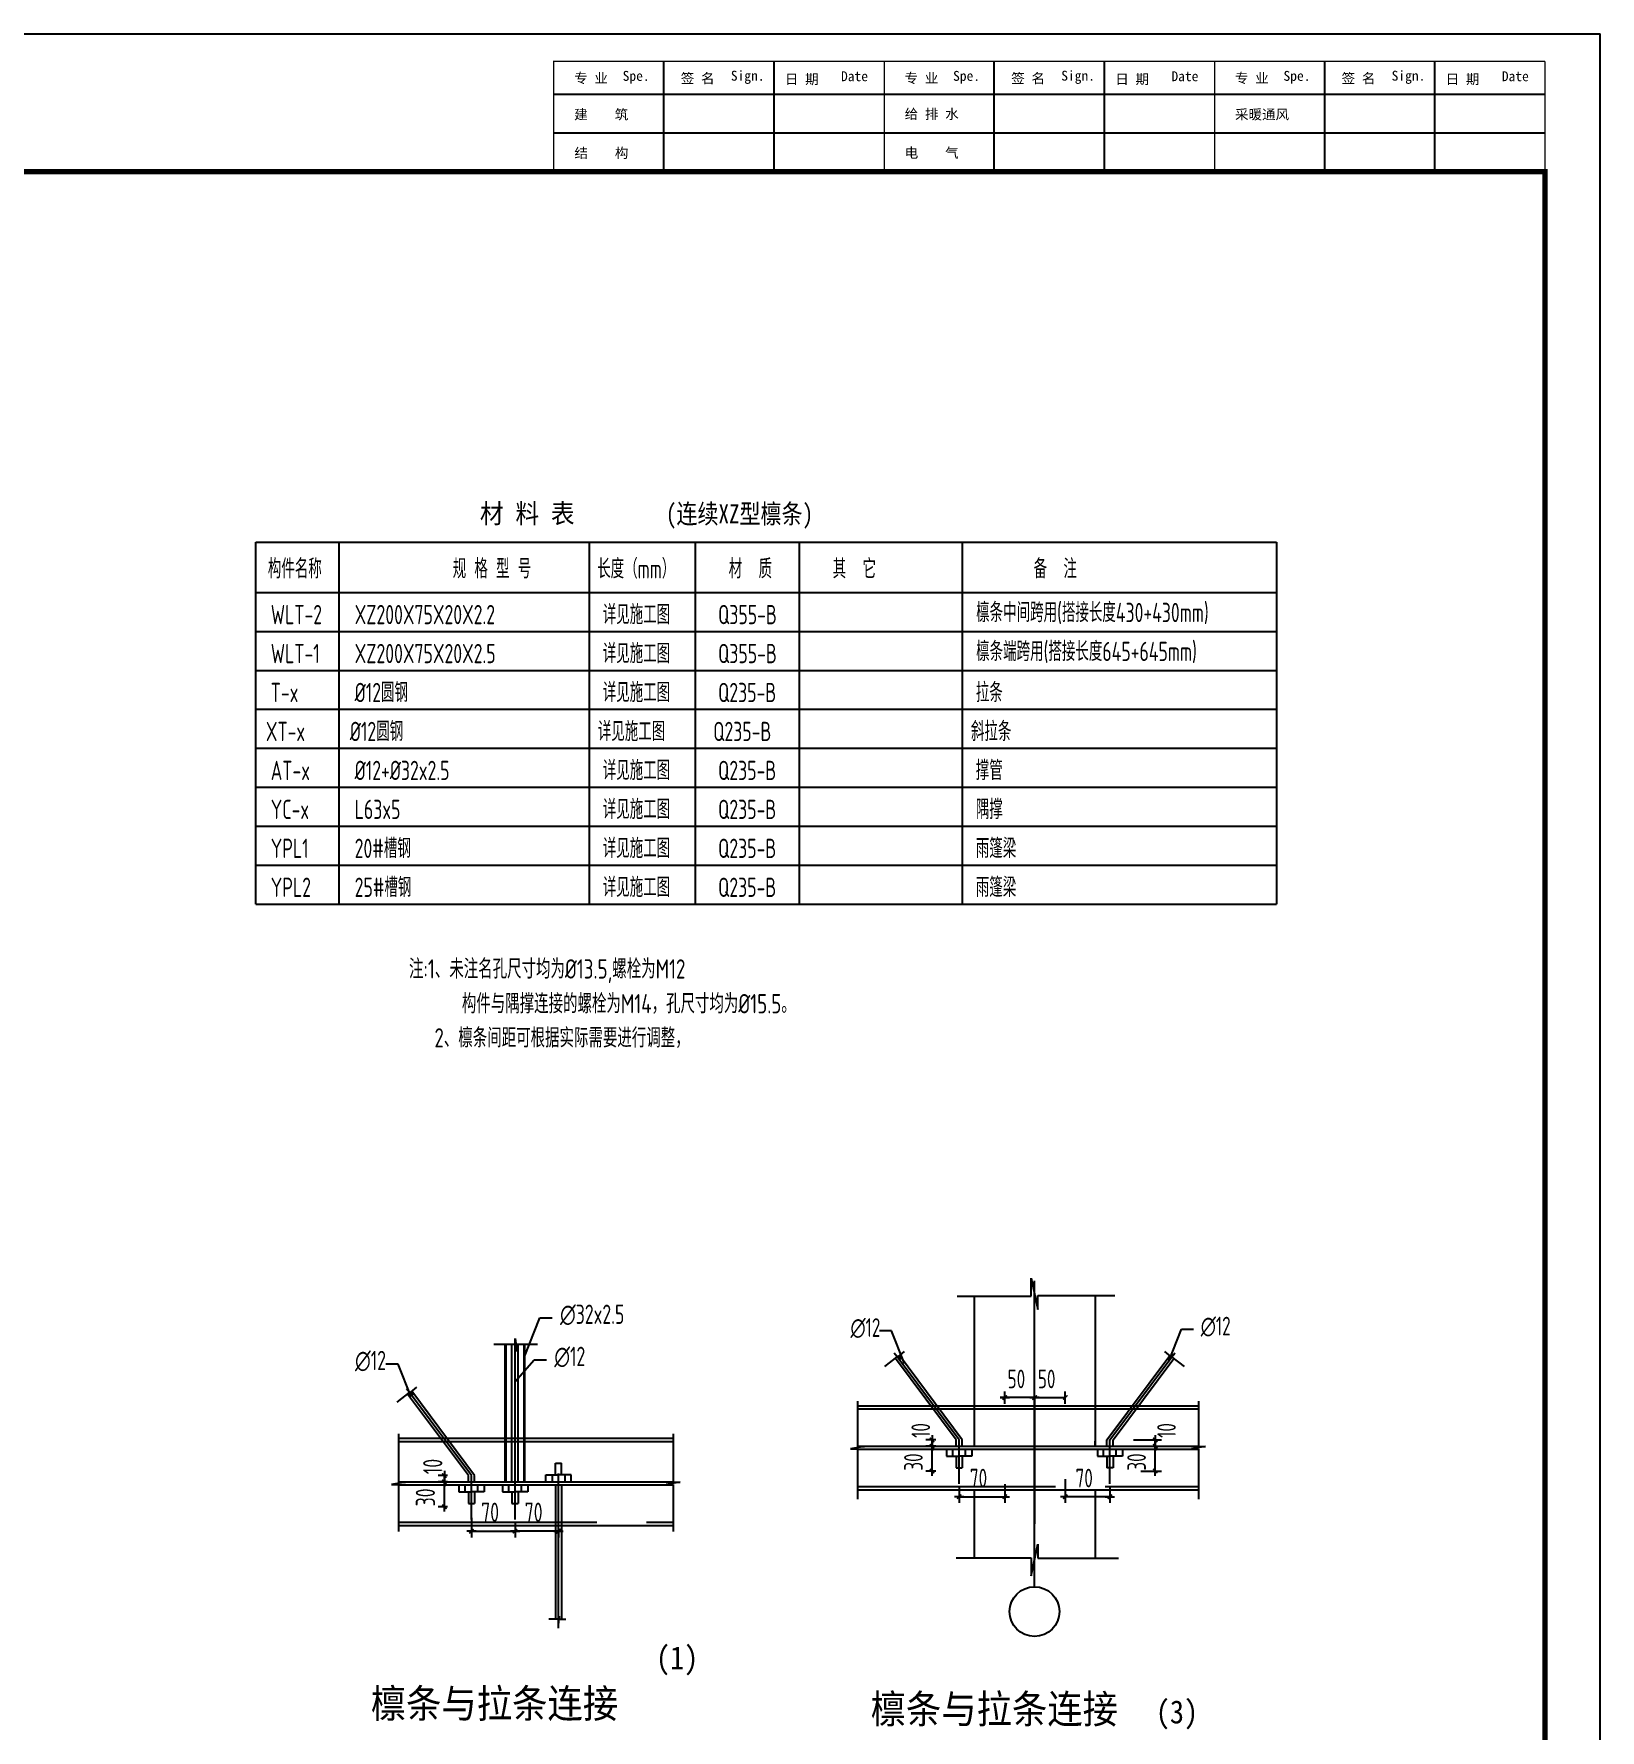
# Model space of a CAD drawing. Extents: x 899043 to 2598688, y -137197 to 211789.
# Drawn here: x 1583133 to 1625793, y 136138 to 182335 of the extents above; entities that cross this region are included whole.
import ezdxf

# ---------------------------------------------------------------- set-up
doc = ezdxf.new("R2010")
doc.units = 0
doc.header["$LTSCALE"] = 1500
doc.header["$MEASUREMENT"] = 0
doc.linetypes.add('ACAD_ISO02W100', pattern=[15, 12, -3])
doc.linetypes.add('CONTINOUS', pattern=[0])
for name, color, linetype in [('00-tk', 151, 'Continuous'), ('AXIS', 3, 'Continuous'), ('PUB_DIM', 3, 'Continuous'), ('PUB_TEXT', 7, 'Continuous'), ('图框', 4, 'Continuous'), ('文字', 7, 'Continuous')]:
    doc.layers.add(name, color=color, linetype=linetype)
doc.layers.add('钢板标注', color=9, linetype='Continuous', lineweight=18)
doc.styles.add('-黑体', font='simhei.ttf', dxfattribs={"width": 0.8})
doc.styles.add('DS6HT', font='simhei.ttf', dxfattribs={"width": 0.8})
doc.styles.add('TSSD_Norm', font='Tssdeng.shx', dxfattribs={"bigfont": 'hztxt.shx'})

# ---------------------------------------------------------------- blocks, each defined once
blk = doc.blocks.new('会签')
at = {"layer": '00-tk'}
for p, q in [((-1400, 24000), (-1400, 6000)), ((-700, 24000), (-700, 6000)), ((0, 22000), (-2000, 22000)), ((0, 20000), (-2000, 20000)), ((0, 16000), (-2000, 16000)), ((0, 14000), (-2000, 14000)), ((0, 10000), (-2000, 10000)), ((0, 8000), (-2000, 8000))]:
    blk.add_line(p, q, dxfattribs=at)
at = {"layer": '00-tk', "const_width": 24.7}
for points in [[(0, 6000), (-2000, 6000), (-2000, 24000)], [(0, 24000), (-2000, 24000)], [(0, 18000), (-2000, 18000)], [(0, 12000), (-2000, 12000)]]:
    blk.add_lwpolyline(points, dxfattribs=at)
at = {"layer": '00-tk', "style": 'DS6HT'}
for s, p in [('Date', (-1642, 23216)), ('日 期', (-1589, 22196)), ('Sign.', (-1651, 21215)), ('签 名', (-1603, 20306)), ('Spe.', (-1648, 19251)), ('采暖通风', (-948, 18370)), ('专 业', (-1608, 18369)), ('Date', (-1642, 17216)), ('日 期', (-1589, 16196)), ('Sign.', (-1651, 15215)), ('签 名', (-1603, 14306)), ('Spe.', (-1648, 13251)), ('给 排 水', (-956, 12372)), ('电    气', (-251, 12372)), ('专 业', (-1608, 12369)), ('Date', (-1642, 11216)), ('日 期', (-1589, 10196)), ('Sign.', (-1651, 9215)), ('签 名', (-1603, 8306)), ('Spe.', (-1648, 7251)), ('建    筑', (-948, 6372)), ('结    构', (-248, 6374)), ('专 业', (-1608, 6369))]:
    blk.add_text(s, height=180, rotation=90, dxfattribs=at).set_placement(p)
blk = doc.blocks.new('A$C16496DF1')
at = {"layer": '00-tk'}
for p, q in [((0, 0), (0, 126150)), ((3750, 1500), (3750, 124650))]:
    blk.add_line(p, q, dxfattribs=at)
at = {"layer": '00-tk', "linetype": 'Continuous'}
blk.add_line((178350, 126150), (0, 126150), dxfattribs=at)
at = {"layer": '00-tk', "const_width": 150}
blk.add_lwpolyline([(3750, 124650), (176850, 124650), (176850, 1500), (3750, 1500)], close=True, dxfattribs=at)
at = {"layer": '00-tk', "xscale": 1.5, "yscale": 1.5, "zscale": 1.5}
blk.add_blockref('会签', (3750, 88650), dxfattribs=at)

msp = doc.modelspace()

# ---------------------------------------------------------------- linework, layer by layer
for p, q in [((1608740.1, 147960.6), (1608740.1, 143871.5)), ((1612038.2, 147975.9), (1612038.2, 143871.5)), ((1595966.6, 142900.2), (1595966.6, 146654.8)), ((1595992, 142900.2), (1595992, 146654.8)), ((1596152.9, 142900.2), (1596152.9, 146654.8)), ((1596322.3, 142900.2), (1596322.3, 146654.8)), ((1596483.2, 142900.2), (1596483.2, 146654.8)), ((1596508.6, 142900.2), (1596508.6, 146654.8)), ((1608251.1, 144040.9), (1606596.8, 146261.5)), ((1608420.5, 144040.9), (1606708.3, 146339.2)), ((1612358.9, 144040.9), (1614071.1, 146339.2)), ((1612528.3, 144040.9), (1614182.6, 146261.5)), ((1594967.3, 143069.6), (1593312.9, 145290.2)), ((1595136.6, 143069.6), (1593424.5, 145367.8)), ((1605563.5, 145094.4), (1605563.5, 143860.5)), ((1609450.8, 145193.8), (1609704.9, 145193.8)), ((1609704.9, 145193.8), (1609450.8, 145193.8)), ((1610516.7, 145193.8), (1610262.7, 145193.8)), ((1610262.7, 145193.8), (1610516.7, 145193.8)), ((1610389.7, 145193.8), (1610389.7, 141754.7)), ((1614853.9, 145094.4), (1614853.9, 143859.3)), ((1605563.5, 144972.5), (1614853.9, 144972.5)), ((1605563.5, 144887.8), (1614853.9, 144887.8)), ((1593067.4, 144207.8), (1593067.4, 142886.7)), ((1600543.7, 144207.8), (1600543.7, 142886.7)), ((1607596.8, 144167.9), (1607596.8, 143913.9)), ((1613676.3, 144167.9), (1613676.3, 143913.9)), ((1593067.4, 144085.8), (1600543.7, 144085.8)), ((1593067.4, 144001.1), (1600543.7, 144001.1)), ((1605754.2, 143860.5), (1605372.7, 143801)), ((1605372.7, 143801), (1605563.5, 143801)), ((1605563.5, 143871.5), (1610474.4, 143871.5)), ((1605563.5, 143860.5), (1605754.2, 143860.5)), ((1605563.5, 143801), (1605563.5, 142430)), ((1605563.5, 143786.8), (1614853.9, 143786.8)), ((1607596.8, 143744.5), (1607596.8, 143998.5)), ((1607596.8, 143998.5), (1607596.8, 143744.5)), ((1608251.1, 143871.5), (1608251.1, 144040.9)), ((1608420.5, 143871.5), (1608420.5, 144040.9)), ((1608680.3, 143786.8), (1608680.3, 143600)), ((1610474.4, 143871.5), (1614853.9, 143871.5)), ((1612038.2, 143871.5), (1612038.2, 144007)), ((1612038.2, 144007), (1612038.2, 143871.5)), ((1612099.1, 143786.8), (1612099.1, 143600)), ((1612271.4, 143600), (1612271.4, 143786.8)), ((1612358.9, 143871.5), (1612358.9, 144040.9)), ((1612528.3, 143871.5), (1612528.3, 144040.9)), ((1612615.9, 143600), (1612615.9, 143786.8)), ((1612788.1, 143786.8), (1612788.1, 143600)), ((1613676.3, 143744.5), (1613676.3, 143998.5)), ((1613676.3, 143998.5), (1613676.3, 143744.5)), ((1615044.6, 143859.3), (1614663.1, 143799.8)), ((1614663.1, 143799.8), (1614853.9, 143799.8)), ((1614853.9, 143859.3), (1615044.6, 143859.3)), ((1614853.9, 143799.8), (1614853.9, 142430)), ((1597338.5, 143087), (1597338.5, 143408.3)), ((1597338.5, 143408.3), (1597507.9, 143408.3)), ((1597507.9, 143087), (1597507.9, 143408.3)), ((1607596.8, 143067), (1607596.8, 143321)), ((1608680.3, 143600), (1608335.8, 143600)), ((1612099.1, 143600), (1612443.6, 143600)), ((1612358.9, 143600), (1612358.9, 143278.7)), ((1612528.3, 143278.7), (1612358.9, 143278.7)), ((1612788.1, 143600), (1612443.6, 143600)), ((1612528.3, 143600), (1612528.3, 143278.7)), ((1613676.3, 143067), (1613676.3, 143321)), ((1593258.1, 142886.7), (1592876.6, 142827.2)), ((1592876.6, 142827.2), (1593067.4, 142827.2)), ((1593067.4, 142900.2), (1600543.7, 142900.2)), ((1593067.4, 142886.7), (1593258.1, 142886.7)), ((1593067.4, 142827.2), (1593067.4, 141543.4)), ((1593067.4, 142815.5), (1600543.7, 142815.5)), ((1594313, 143196.6), (1594313, 142942.6)), ((1594313, 142773.2), (1594313, 143027.2)), ((1594313, 143027.2), (1594313, 142773.2)), ((1594707.5, 142815.5), (1594707.5, 142628.7)), ((1594879.7, 142628.7), (1594879.7, 142815.5)), ((1594967.3, 142900.2), (1594967.3, 143069.6)), ((1595136.6, 142900.2), (1595136.6, 143069.6)), ((1595224.2, 142628.7), (1595224.2, 142815.5)), ((1595396.5, 142815.5), (1595396.5, 142628.7)), ((1595893.1, 142815.5), (1595893.1, 142628.7)), ((1596065.3, 142628.7), (1596065.3, 142815.5)), ((1596409.8, 142628.7), (1596409.8, 142815.5)), ((1596582.1, 142815.5), (1596582.1, 142628.7)), ((1597078.7, 143087), (1597423.2, 143087)), ((1597078.7, 142900.2), (1597078.7, 143087)), ((1597251, 143087), (1597251, 142900.2)), ((1597338.5, 142815.5), (1597338.5, 139165.7)), ((1597767.7, 143087), (1597423.2, 143087)), ((1597507.9, 142815.5), (1597507.9, 139163.3)), ((1597595.5, 143087), (1597595.5, 142900.2)), ((1597767.7, 142900.2), (1597767.7, 143087)), ((1600734.4, 142886.7), (1600352.9, 142827.2)), ((1600352.9, 142827.2), (1600543.7, 142827.2)), ((1600543.7, 142886.7), (1600734.4, 142886.7)), ((1600543.7, 142827.2), (1600543.7, 141543.4)), ((1594313, 142095.7), (1594313, 142349.7)), ((1594707.5, 142628.7), (1595052, 142628.7)), ((1594967.3, 142628.7), (1594967.3, 142307.4)), ((1594967.3, 142307.4), (1595136.6, 142307.4)), ((1595396.5, 142628.7), (1595052, 142628.7)), ((1595136.6, 142628.7), (1595136.6, 142307.4)), ((1595893.1, 142628.7), (1596237.6, 142628.7)), ((1596152.9, 142628.7), (1596152.9, 142307.4)), ((1596152.9, 142307.4), (1596322.3, 142307.4)), ((1596582.1, 142628.7), (1596237.6, 142628.7)), ((1596322.3, 142628.7), (1596322.3, 142307.4)), ((1605563.5, 142685.9), (1614853.9, 142685.9)), ((1608462.8, 142494.4), (1608208.7, 142494.4)), ((1608740.1, 142685.9), (1608740.1, 140832.2)), ((1609450.8, 142494.4), (1609704.9, 142494.4)), ((1611353.4, 142494.4), (1611099.3, 142494.4)), ((1612038.2, 142685.9), (1612038.2, 140816.9)), ((1612316.6, 142494.4), (1612570.6, 142494.4)), ((1593067.4, 141714.6), (1600543.7, 141714.6)), ((1595179, 141555.1), (1594924.9, 141555.1)), ((1596364.6, 141555.1), (1596110.6, 141555.1)), ((1596110.6, 141555.1), (1596364.6, 141555.1)), ((1597296.2, 141555.1), (1597550.2, 141555.1))]:
    msp.add_line(p, q)
at = {"linetype": 'ACAD_ISO02W100', "ltscale": 0.3}
for p, q in [((1607991.3, 143786.8), (1607991.3, 143600)), ((1608163.5, 143600), (1608163.5, 143786.8)), ((1608508, 143600), (1608508, 143786.8)), ((1607991.3, 143600), (1608335.8, 143600)), ((1608251.1, 143600), (1608251.1, 143278.7)), ((1608251.1, 143278.7), (1608420.5, 143278.7)), ((1608420.5, 143600), (1608420.5, 143278.7)), ((1605563.5, 142770.6), (1614853.9, 142770.6)), ((1593067.4, 141799.3), (1600543.7, 141799.3))]:
    msp.add_line(p, q, dxfattribs=at)
at = {"const_width": 42.3}
for points in [[(1609518.6, 145134.5), (1609637.2, 145253.1)], [(1609637.2, 145253.1), (1609518.6, 145134.5)], [(1610449, 145253.1), (1610330.4, 145134.5)], [(1610330.4, 145134.5), (1610449, 145253.1)], [(1611285.6, 145253.1), (1611167, 145134.5)], [(1611167, 145134.5), (1611285.6, 145253.1)], [(1607537.5, 144100.2), (1607656.1, 143981.6)], [(1607656.1, 143812.2), (1607537.5, 143930.8)], [(1607537.5, 143930.8), (1607656.1, 143812.2)], [(1613617, 144100.2), (1613735.6, 143981.6)], [(1613735.6, 143812.2), (1613617, 143930.8)], [(1613617, 143930.8), (1613735.6, 143812.2)], [(1607656.1, 143134.7), (1607537.5, 143253.3)], [(1613735.6, 143134.7), (1613617, 143253.3)], [(1594253.7, 143128.9), (1594372.3, 143010.3)], [(1594372.3, 142840.9), (1594253.7, 142959.5)], [(1594253.7, 142959.5), (1594372.3, 142840.9)], [(1594372.3, 142163.4), (1594253.7, 142282)], [(1608395.1, 142553.7), (1608276.5, 142435.1)], [(1609518.6, 142435.1), (1609637.2, 142553.7)], [(1611285.6, 142553.7), (1611167, 142435.1)], [(1612384.3, 142435.1), (1612502.9, 142553.7)], [(1595111.2, 141614.3), (1594992.7, 141495.8)], [(1596296.9, 141614.3), (1596178.3, 141495.8)], [(1596178.3, 141495.8), (1596296.9, 141614.3)], [(1597363.9, 141495.8), (1597482.5, 141614.3)]]:
    msp.add_lwpolyline(points, dxfattribs=at)
at = {"layer": 'AXIS'}
for p, q in [((1610387.9, 140042.9), (1610387.9, 148375.6)), ((1596237.6, 141874.8), (1596237.6, 146654.8)), ((1608335.8, 144040.9), (1606650.6, 146302.9)), ((1612443.6, 144040.9), (1614128.8, 146302.9)), ((1595052, 143069.6), (1593366.8, 145331.6)), ((1608335.8, 142846.1), (1608335.8, 144040.9)), ((1612440, 142846.1), (1612440, 144040.9)), ((1595052, 141874.8), (1595052, 143069.6)), ((1597423.2, 138909.8), (1597423.2, 143129.1))]:
    msp.add_line(p, q, dxfattribs=at)
at = {"layer": 'AXIS', "linetype": 'ByBlock'}
for p, q in [((1609577, 145193.8), (1609576.2, 145193.8)), ((1609577.9, 145027.4), (1609577.9, 145363.2)), ((1609577.9, 145027.4), (1609577.9, 145363.2)), ((1610389.7, 145193.8), (1609577.9, 145193.8)), ((1609578.7, 145193.8), (1609579.6, 145193.8)), ((1610388.8, 145193.8), (1610388, 145193.8)), ((1610389.7, 145027.4), (1610389.7, 145363.2)), ((1610389.7, 145027.4), (1610389.7, 145363.2)), ((1610389.7, 145193.8), (1611226.3, 145193.8)), ((1610390.5, 145193.8), (1610391.4, 145193.8)), ((1611225.5, 145193.8), (1611224.6, 145193.8)), ((1611226.3, 145027.4), (1611226.3, 145363.2)), ((1611226.3, 145027.4), (1611226.3, 145363.2)), ((1611227.2, 145193.8), (1611228, 145193.8)), ((1607703.3, 144040.9), (1607427.4, 144040.9)), ((1607703.3, 143871.5), (1607427.4, 143871.5)), ((1607703.3, 143871.5), (1607427.4, 143871.5)), ((1607596.8, 144041.7), (1607596.8, 144042.6)), ((1607596.8, 143871.5), (1607596.8, 144040.9)), ((1607596.8, 143872.4), (1607596.8, 143873.2)), ((1607596.8, 143194), (1607596.8, 143871.5)), ((1607596.8, 143870.7), (1607596.8, 143869.8)), ((1613081.1, 144040.9), (1613845.7, 144040.9)), ((1613111.7, 143871.5), (1613845.7, 143871.5)), ((1613676.3, 144041.7), (1613676.3, 144042.6)), ((1613676.3, 143871.5), (1613676.3, 144040.9)), ((1613676.3, 143872.4), (1613676.3, 143873.2)), ((1613676.3, 143194), (1613676.3, 143871.5)), ((1613676.3, 143870.7), (1613676.3, 143869.8)), ((1613814.5, 143871.5), (1613845.7, 143871.5)), ((1594397.1, 143069.6), (1594143.6, 143069.6)), ((1594397.1, 142900.2), (1594143.6, 142900.2)), ((1594397.1, 142900.2), (1594143.6, 142900.2)), ((1594313, 143070.4), (1594313, 143071.3)), ((1594313, 142900.2), (1594313, 143069.6)), ((1594313, 142901.1), (1594313, 142901.9)), ((1594313, 142222.7), (1594313, 142900.2)), ((1594313, 142899.4), (1594313, 142898.5)), ((1607703.3, 143194), (1607427.4, 143194)), ((1607596.8, 143193.2), (1607596.8, 143192.3)), ((1608335.8, 142768.6), (1608335.8, 142325)), ((1609577.9, 142831.8), (1609577.9, 142325)), ((1611226.3, 142973), (1611226.3, 142325)), ((1612443.6, 142768.6), (1612443.6, 142325)), ((1613280, 143194), (1613845.7, 143194)), ((1613676.3, 143193.2), (1613676.3, 143192.3)), ((1608336.6, 142494.4), (1609577, 142494.4)), ((1612442.8, 142494.4), (1611227.2, 142494.4)), ((1594397.1, 142222.7), (1594143.6, 142222.7)), ((1594313, 142221.9), (1594313, 142221)), ((1595052, 141915.8), (1595052, 141385.7)), ((1595052.8, 141555.1), (1596236.7, 141555.1)), ((1596237.6, 141814.3), (1596237.6, 141385.7)), ((1596237.6, 141632.9), (1596237.6, 141385.7)), ((1597422.4, 141555.1), (1596238.4, 141555.1)), ((1597423.2, 141632.9), (1597423.2, 141385.7))]:
    msp.add_line(p, q, dxfattribs=at)
at = {"layer": 'PUB_DIM'}
for p, q in [((1610293.3, 147960.6), (1610293.3, 148449.1)), ((1610293.3, 148449.1), (1610476.7, 147594.2)), ((1608277.1, 147960.6), (1610293.3, 147960.6)), ((1610476.7, 147594.2), (1610476.7, 147975.9)), ((1610476.7, 147975.9), (1612575.8, 147975.9)), ((1596486.7, 146290.4), (1596914.9, 147367.3)), ((1596914.9, 147367.3), (1597246.5, 147367.3)), ((1606492.6, 147014.2), (1606161.1, 147014.2)), ((1606847.5, 146121.9), (1606492.6, 147014.2)), ((1614033, 146162.2), (1614387.8, 147054.5)), ((1614387.8, 147054.5), (1614719.4, 147054.5)), ((1595657.6, 146649.6), (1596237.6, 146649.6)), ((1596237.6, 146800.2), (1596283.1, 146448.7)), ((1596237.6, 146649.6), (1596237.6, 146800.2)), ((1596283.1, 146652.6), (1596849.3, 146652.6)), ((1596283.1, 146448.7), (1596283.1, 146652.6)), ((1606681, 146316.9), (1606844.5, 146450)), ((1614098.4, 146316.9), (1613934.9, 146450)), ((1593052.6, 146109), (1592721, 146109)), ((1593407.4, 145216.7), (1593052.6, 146109)), ((1596237.6, 145632.8), (1596758.8, 146220.2)), ((1596758.8, 146220.2), (1597090.4, 146220.2)), ((1606309.5, 146040.2), (1606650.6, 146302.9)), ((1606650.6, 146302.9), (1606565.5, 146408.2)), ((1606565.5, 146408.2), (1606740.3, 146227.3)), ((1606740.3, 146227.3), (1606681, 146316.9)), ((1614213.9, 146408.2), (1614039.1, 146227.3)), ((1614039.1, 146227.3), (1614098.4, 146316.9)), ((1614128.8, 146302.9), (1614213.9, 146408.2)), ((1614469.9, 146040.2), (1614128.8, 146302.9)), ((1593025.7, 145068.9), (1593366.8, 145331.6)), ((1593366.8, 145331.6), (1593281.7, 145436.9)), ((1593281.7, 145436.9), (1593456.5, 145256)), ((1593397.1, 145345.6), (1593560.7, 145478.6)), ((1593456.5, 145256), (1593397.1, 145345.6)), ((1610293.3, 140343.6), (1610476.7, 141198.5)), ((1610476.7, 141198.5), (1610476.7, 140816.9)), ((1608258, 140832.2), (1610293.3, 140832.2)), ((1610293.3, 140832.2), (1610293.3, 140343.6)), ((1610476.7, 140816.9), (1612671.8, 140816.9)), ((1597154.8, 139165.7), (1597423.2, 139165.7)), ((1597423.2, 139049.2), (1597443.5, 139239.2)), ((1597423.2, 139165.7), (1597423.2, 139049.2)), ((1597443.5, 139239.2), (1597443.5, 139163.3)), ((1597443.5, 139163.3), (1597625, 139163.3))]:
    msp.add_line(p, q, dxfattribs=at)
msp.add_circle((1610387.9, 139365.4), 677.5, dxfattribs=at)
at = {"layer": '图框'}
for p, q in [((1589175.4, 158635.2), (1589175.4, 168488.2)), ((1589175.4, 168488.2), (1616979.1, 168488.2)), ((1616979.1, 168488.2), (1616979.1, 158635.2)), ((1589175.4, 158635.2), (1616979.1, 158635.2))]:
    msp.add_line(p, q, dxfattribs=at)
at = {"layer": '文字'}
for p, q in [((1591446.5, 158635.2), (1591446.5, 168488.2)), ((1598270.2, 158635.2), (1598270.2, 168488.2)), ((1601155.2, 158635.2), (1601155.2, 168488.2)), ((1603987.8, 158635.2), (1603987.8, 168488.2)), ((1608423, 158635.2), (1608423, 168488.2)), ((1589175.4, 167124), (1616979.1, 167124)), ((1589175.4, 166062.9), (1616979.1, 166062.9)), ((1589175.4, 166062.9), (1616979.1, 166062.9)), ((1589175.4, 165001.8), (1616979.1, 165001.8)), ((1589175.4, 165001.8), (1616979.1, 165001.8)), ((1589175.4, 165001.8), (1616979.1, 165001.8)), ((1589175.4, 165001.8), (1616979.1, 165001.8)), ((1589175.4, 163940.7), (1616979.1, 163940.7)), ((1589175.4, 162879.6), (1616979.1, 162879.6)), ((1589175.4, 161818.5), (1616979.1, 161818.5)), ((1589175.4, 160757.4), (1616979.1, 160757.4)), ((1589175.4, 159696.3), (1616979.1, 159696.3)), ((1589175.4, 158635.2), (1616979.1, 158635.2))]:
    msp.add_line(p, q, dxfattribs=at)

# ---------------------------------------------------------------- block references
at = {"layer": '钢板标注', "color": 2, "linetype": 'ByBlock', "rotation": 270}
msp.add_blockref('A$C16496DF1', (1499643.2, 182335.4), dxfattribs=at)

# ---------------------------------------------------------------- texts
at = {"linetype": 'CONTINOUS', "style": 'TSSD_Norm', "width": 0.7}
for s, p in [('∅32x2.5', (1597465.2, 147200.9)), ('∅12', (1591880.9, 145942.7)), ('∅12', (1597309.1, 146053.9))]:
    msp.add_text(s, height=525.26, dxfattribs=at).set_placement(p)
at = {"style": 'TSSD_Norm', "width": 0.7}
for p in [(1614916, 146888.1), (1605374.9, 146847.9)]:
    msp.add_text('∅12', height=508.12, dxfattribs=at).set_placement(p)
at = {"color": 7, "style": 'TSSD_Norm', "width": 0.7}
for s, height, p in [('50', 508.12, (1609654.7, 145447.9)), ('50', 508.12, (1610478.9, 145447.9)), ('70', 508.12, (1608627.7, 142748.5)), ('70', 508.12, (1611505.9, 142748.5)), ('70', 525.26, (1595315.7, 141809.1)), ('70', 525.26, (1596501.3, 141809.1))]:
    msp.add_text(s, height=height, dxfattribs=at).set_placement(p)
for s, height, p in [('10', 508.12, (1607543.4, 144096.9)), ('10', 508.12, (1614237.8, 144096.9)), ('10', 525.26, (1594259.6, 143109.6)), ('30', 508.12, (1607342.7, 143203.7)), ('30', 508.12, (1613422.3, 143203.7)), ('30', 525.26, (1594058.9, 142232.4))]:
    msp.add_text(s, height=height, rotation=90, dxfattribs=at).set_placement(p)
at = {"layer": 'PUB_TEXT', "style": 'TSSD_Norm', "width": 0.75}
for s, p in [('注:1、未注名孔尺寸均为%%C13.5,螺栓为M12', (1593349.2, 156606.8)), ('构件与隅撑连接的螺栓为M14，孔尺寸均为%%C15.5。', (1594789.7, 155660)), ('2、檩条间距可根据实际需要进行调整，', (1594042.6, 154729.6))]:
    msp.add_text(s, height=525, dxfattribs=at).set_placement(p)
at = {"layer": '文字'}
for s, height, style, width, p in [('材 料 表', 525.26, '-黑体', 0.9, (1595282, 169010.2)), ('构件名称', 525, 'TSSD_Norm', 0.7, (1589504.6, 167504.9)), ('规 格 型 号', 525, 'TSSD_Norm', 0.7, (1594540.4, 167504.9)), ('长度（mm）', 525, 'TSSD_Norm', 0.7, (1598474.6, 167504.9)), ('材  质', 525, 'TSSD_Norm', 0.7, (1602057.6, 167504.9)), ('其  它', 525, 'TSSD_Norm', 0.7, (1604890.1, 167504.9)), ('备  注', 525, 'TSSD_Norm', 0.7, (1610362.7, 167504.9)), ('WLT-2', 525, 'TSSD_Norm', 0.7, (1589583.7, 166257.9)), ('XZ200X75X20X2.2', 525, 'TSSD_Norm', 0.7, (1591869.8, 166257.9)), ('详见施工图', 525, 'TSSD_Norm', 0.7, (1598625.2, 166257.9)), ('Q355-B', 525, 'TSSD_Norm', 0.7, (1601769, 166257.9)), ('檩条中间跨用(搭接长度430+430mm)', 525, 'TSSD_Norm', 0.7, (1608797.8, 166315.1)), ('WLT-1', 525, 'TSSD_Norm', 0.7, (1589583.7, 165196.8)), ('XZ200X75X20X2.5', 525, 'TSSD_Norm', 0.7, (1591869.8, 165196.8)), ('详见施工图', 525, 'TSSD_Norm', 0.7, (1598625.2, 165196.8)), ('Q355-B', 525, 'TSSD_Norm', 0.7, (1601769, 165196.8)), ('檩条端跨用(搭接长度645+645mm)', 525, 'TSSD_Norm', 0.7, (1608797.8, 165254)), ('T-x', 525, 'TSSD_Norm', 0.7, (1589583.7, 164135.7)), ('%%C12圆钢', 525, 'TSSD_Norm', 0.7, (1591869.8, 164135.7)), ('详见施工图', 525, 'TSSD_Norm', 0.7, (1598625.2, 164135.7)), ('Q235-B', 525, 'TSSD_Norm', 0.7, (1601769, 164135.7)), ('拉条', 525, 'TSSD_Norm', 0.7, (1608789, 164135.7)), ('XT-x', 525, 'TSSD_Norm', 0.7, (1589450.8, 163074.6)), ('%%C12圆钢', 525, 'TSSD_Norm', 0.7, (1591736.9, 163074.6)), ('详见施工图', 525, 'TSSD_Norm', 0.7, (1598492.3, 163074.6)), ('Q235-B', 525, 'TSSD_Norm', 0.7, (1601636.1, 163074.6)), ('斜拉条', 525, 'TSSD_Norm', 0.7, (1608656.2, 163074.6)), ('AT-x', 525, 'TSSD_Norm', 0.7, (1589583.7, 162013.5)), ('%%C12+%%C32x2.5', 525, 'TSSD_Norm', 0.7, (1591869.8, 162013.5)), ('详见施工图', 525, 'TSSD_Norm', 0.7, (1598625.2, 162013.5)), ('Q235-B', 525, 'TSSD_Norm', 0.7, (1601769, 162013.5)), ('撑管', 525, 'TSSD_Norm', 0.7, (1608789, 162013.5)), ('YC-x', 525, 'TSSD_Norm', 0.7, (1589583.7, 160952.4)), ('L63x5', 525, 'TSSD_Norm', 0.7, (1591869.8, 160952.4)), ('详见施工图', 525, 'TSSD_Norm', 0.7, (1598625.2, 160952.4)), ('Q235-B', 525, 'TSSD_Norm', 0.7, (1601769, 160952.4)), ('隅撑', 525, 'TSSD_Norm', 0.7, (1608789, 160952.4)), ('YPL1', 525, 'TSSD_Norm', 0.7, (1589583.7, 159891.3)), ('20#槽钢', 525, 'TSSD_Norm', 0.7, (1591869.8, 159891.3)), ('详见施工图', 525, 'TSSD_Norm', 0.7, (1598625.2, 159891.3)), ('Q235-B', 525, 'TSSD_Norm', 0.7, (1601769, 159891.3)), ('雨篷梁', 525, 'TSSD_Norm', 0.7, (1608789, 159891.3)), ('25#槽钢', 525, 'TSSD_Norm', 0.7, (1591869.8, 158830.2)), ('详见施工图', 525, 'TSSD_Norm', 0.7, (1598625.2, 158830.2)), ('雨篷梁', 525, 'TSSD_Norm', 0.7, (1608789, 158830.2)), ('YPL2', 525, 'TSSD_Norm', 0.7, (1589583.7, 158830.2)), ('Q235-B', 525, 'TSSD_Norm', 0.7, (1601769, 158830.2)), ('(1)', 627.31, '-黑体', 0.9, (1600076.8, 137792.9)), ('檩条与拉条连接', 784.14, '-黑体', 0.9, (1592308.6, 136471.9)), ('檩条与拉条连接', 784.14, '-黑体', 0.9, (1605923.5, 136320.5)), ('(3)', 627.31, '-黑体', 0.9, (1613691.6, 136320.5))]:
    msp.add_text(s, height=height, dxfattribs=dict(at, style=style, width=width)).set_placement(p)
at = {"layer": '文字', "color": 1, "style": '-黑体', "width": 0.8}
msp.add_text('(连续XZ型檩条)', height=525.26, dxfattribs=at).set_placement((1600347.4, 169002.4))

doc.saveas('drawing.dxf')
